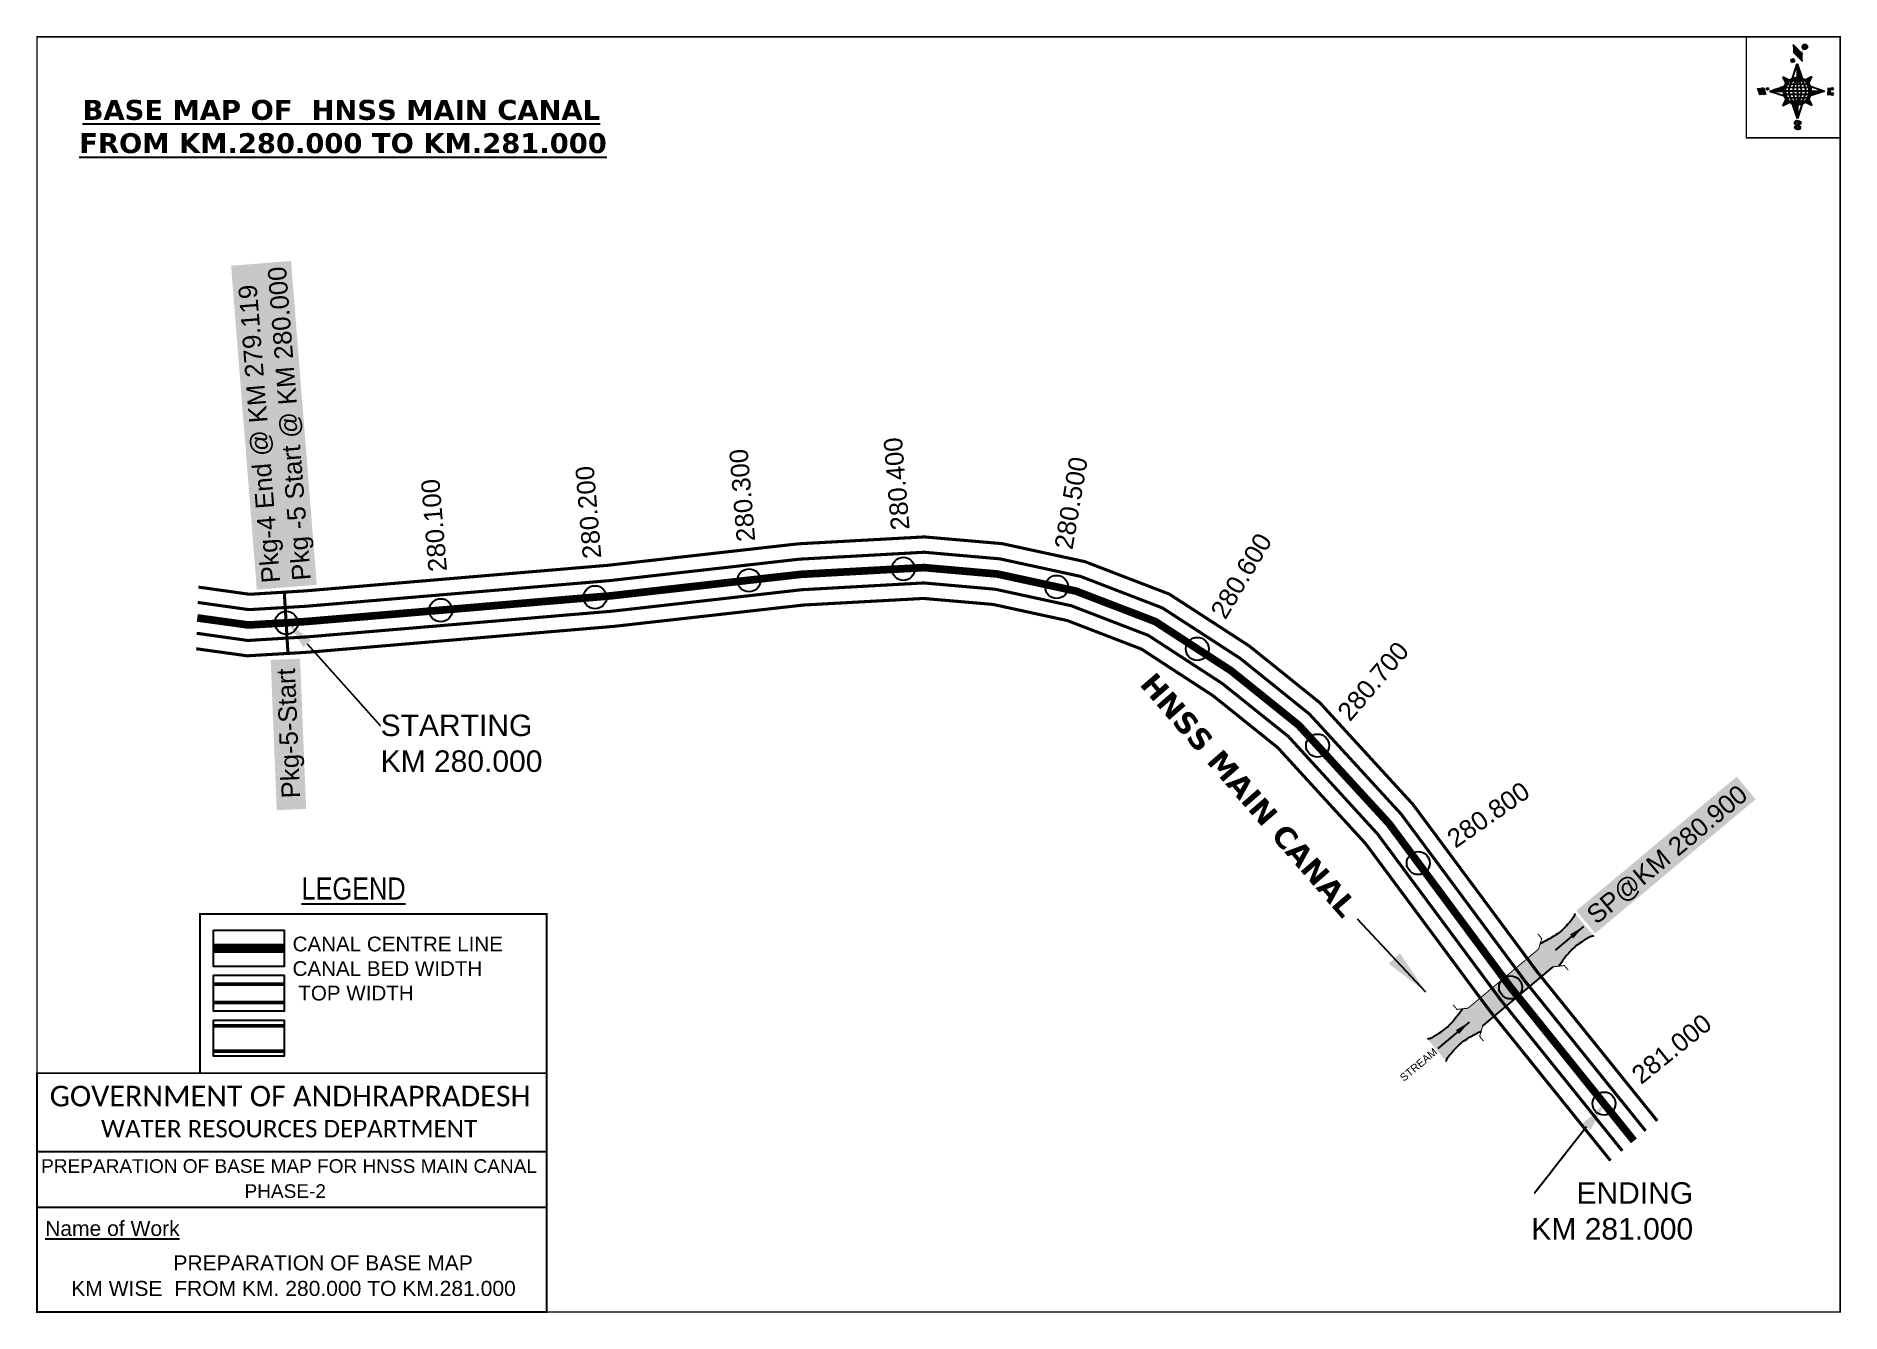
# Model space of a CAD drawing. Header units: inches. Extents: x 769249 to 770425, y 1593221 to 1594053.
import ezdxf
from ezdxf import colors
from ezdxf.entities.mleader import LeaderData, LeaderLine
from ezdxf.enums import TextEntityAlignment as Align
from ezdxf.math import Vec2, Vec3

# ---------------------------------------------------------------- set-up
doc = ezdxf.new("R2010")
doc.units = ezdxf.units.IN
doc.header["$LTSCALE"] = 15
doc.header["$MEASUREMENT"] = 0
doc.header["$PDMODE"] = 32
doc.header["$PDSIZE"] = 15
doc.linetypes.add('HIDDEN2', pattern=[0.1875, 0.125, -0.0625])
for name, color, linetype in [('AQUADUCT', 1, 'Continuous'), ('bord', 1, 'Continuous'), ('CANAL1', 7, 'Continuous'), ('CSMark', 72, 'Continuous'), ('DCBMS', 232, 'Continuous'), ('PAGE', 7, 'Continuous'), ('STRUCTURE', 5, 'Continuous'), ('TEXT', 6, 'Continuous')]:
    doc.layers.add(name, color=color, linetype=linetype)
doc.styles.add('ARIALN', font='ARIALN.TTF')
doc.styles.get("Standard").update_dxf_attribs({"font": 'arial.ttf'})
doc.dimstyles.get("Standard").update_dxf_attribs({"dimtxt": 20, "dimasz": 0.18, "dimexe": 0.18, "dimexo": 0.0625, "dimgap": 0.09, "dimtad": 0, "dimtih": 1, "dimtoh": 1, "dimdec": 4, "dimzin": 0, "dimdsep": 46, "dimtxsty": 'Standard', "dimcen": 0.09, "dimadec": 0, "dimazin": 0, "dimtfac": 1, "dimtdec": 4, "dimtofl": 0, "dimtmove": 0, "dimatfit": 3, "dimfxl": 1, "dimtolj": 1, "dimtzin": 0, "dimarcsym": 0})
pattern_1 = [(267.297113149, (-8720374.938, 50637915.138), (10.5367255337, -0.497431438), [])]
pattern_2 = [(357.297113149, (-8720374.938, 50637915.138), (0.497431438, 10.5367255337), [])]

# ---------------------------------------------------------------- blocks, each defined once
blk = doc.blocks.new('*X26')
at = {"color": 0, "linetype": 'Continuous'}
for p, q in [((6321.6, 240.5), (6322.3, 241.2)), ((6321.6, 240.3), (6322.3, 241)), ((6321.6, 240.1), (6322.3, 240.8)), ((6321.6, 239.9), (6322.4, 240.7)), ((6321.6, 239.8), (6322.4, 240.6)), ((6321.6, 239.6), (6322.5, 240.5)), ((6321.6, 239.4), (6322.5, 240.3)), ((6321.6, 239.2), (6322.6, 240.2)), ((6321.7, 239.1), (6322.6, 240.1)), ((6321.8, 240.8), (6322.4, 241.4)), ((6321.8, 239), (6322.7, 240)), ((6321.8, 239), (6322.8, 239.9)), ((6321.9, 238.9), (6322.9, 239.8)), ((6322, 238.8), (6323, 239.7)), ((6322.1, 241.3), (6322.4, 241.6)), ((6322.1, 238.7), (6323.1, 239.6)), ((6322.2, 238.6), (6323.1, 239.6)), ((6322.3, 238.5), (6323.2, 239.5)), ((6322.4, 238.5), (6323.3, 239.4)), ((6322.5, 238.4), (6323.4, 239.3)), ((6322.7, 238.4), (6323.6, 239.3)), ((6322.8, 238.3), (6323.7, 239.2)), ((6322.9, 238.3), (6323.8, 239.1)), ((6323.1, 238.2), (6323.9, 239.1)), ((6323.2, 238.2), (6324, 239)), ((6323.3, 238.2), (6324.2, 239)), ((6323.5, 238.1), (6324.3, 238.9)), ((6323.7, 238.1), (6324.4, 238.9)), ((6323.8, 238.1), (6324.6, 238.8)), ((6324.1, 238.2), (6324.7, 238.8)), ((6324.3, 238.3), (6324.9, 238.8)), ((6324.6, 238.3), (6325.1, 238.8)), ((6324.8, 238.4), (6325.2, 238.8)), ((6325.1, 238.5), (6325.4, 238.8)), ((6325.4, 238.6), (6325.6, 238.8))]:
    blk.add_line(p, q, dxfattribs=at)
blk = doc.blocks.new('*X25')
at = {"color": 0, "linetype": 'Continuous'}
for p, q in [((6324.4, 240.3), (6324.5, 240.4)), ((6324.6, 240.3), (6324.8, 240.5)), ((6324.7, 240.2), (6325, 240.5)), ((6324.8, 240.2), (6325.2, 240.6)), ((6325, 240.1), (6325.5, 240.6)), ((6325.1, 240.1), (6325.6, 240.6)), ((6325.2, 240), (6325.8, 240.6)), ((6325.3, 240), (6326, 240.6)), ((6325.4, 239.9), (6326.1, 240.6)), ((6325.5, 239.8), (6326.2, 240.5)), ((6325.6, 239.8), (6326.3, 240.5)), ((6325.7, 239.7), (6326.5, 240.4)), ((6325.9, 239.6), (6326.6, 240.3)), ((6326, 239.5), (6326.7, 240.3)), ((6326, 239.4), (6326.8, 240.2)), ((6326.1, 239.3), (6327, 240.2)), ((6326.2, 239.3), (6327.1, 240.1)), ((6326.3, 239.2), (6327.1, 240)), ((6326.4, 239.1), (6327.2, 239.9)), ((6326.5, 239), (6327.3, 239.8)), ((6326.5, 238.9), (6327.4, 239.7)), ((6326.6, 238.8), (6327.5, 239.6)), ((6326.7, 238.7), (6327.5, 239.5)), ((6326.8, 238.6), (6327.6, 239.4)), ((6326.8, 238.5), (6327.7, 239.3)), ((6326.8, 236.5), (6327.4, 237)), ((6326.9, 238.3), (6327.8, 239.2)), ((6326.9, 238.2), (6327.9, 239.1)), ((6326.9, 236.8), (6327.6, 237.4)), ((6327, 238.1), (6327.8, 239)), ((6327, 237.9), (6327.8, 238.8)), ((6327, 237.8), (6327.8, 238.6)), ((6327, 237.6), (6327.8, 238.4)), ((6327, 237.4), (6327.8, 238.2)), ((6327, 237.3), (6327.8, 238)), ((6327, 237.1), (6327.8, 237.9))]:
    blk.add_line(p, q, dxfattribs=at)
blk = doc.blocks.new('H')
at = {"layer": 'bord', "extrusion": (0.000427885, 0.004792, 0.999988)}
h = blk.add_hatch(dxfattribs=at)
h.set_pattern_fill('LINE', color=8, scale=84.387686, angle=-2.7029, style=0)
h.set_pattern_definition(pattern_2)
h.paths.add_polyline_path([(-492, 786, -0.090992), (-448, 775), (-486, 912)])
h = blk.add_hatch(dxfattribs=at)
h.set_pattern_fill('LINE', color=8, scale=84.387686, angle=-92.7029, style=0)
h.set_pattern_definition(pattern_1)
h.paths.add_polyline_path([(-625, 665, -0.090992), (-615, 710), (-751, 671)])
h = blk.add_hatch(dxfattribs=at)
h.set_pattern_fill('LINE', color=8, scale=84.387686, angle=-2.7029, style=0)
h.set_pattern_definition(pattern_2)
h.paths.add_polyline_path([(-504, 533, -0.090992), (-549, 543), (-510, 406)])
h = blk.add_hatch(dxfattribs=at)
h.set_pattern_fill('LINE', color=8, scale=84.387686, angle=-92.7029, style=0)
h.set_pattern_definition(pattern_1)
h.paths.add_polyline_path([(-246, 647), (-372, 653, -0.090992), (-382, 609)])
for p, q in [((-519, 1020, -1217), (-435, 927, -1216)), ((-516, 1087, -1217), (-432, 994, -1217)), ((-538, 774, -1216), (-487, 906, -1216)), ((-487, 906, -1216), (-493, 780, -1216)), ((-487, 906, -1216), (-448, 769, -1216)), ((-865, 701, -1215), (-847, 638, -1215)), ((-847, 700, -1215), (-829, 637, -1215)), ((-829, 699, -1215), (-811, 636, -1215)), ((-829, 699, -1215), (-811, 698, -1215)), ((-811, 698, -1215), (-794, 635, -1215)), ((-752, 665, -1215), (-615, 704, -1215)), ((-627, 794, -1216), (-567, 760, -1216)), ((-627, 794, -1216), (-584, 747, -1215)), ((-599, 731, -1215), (-627, 794, -1216)), ((-421, 753, -1216), (-359, 781, -1216)), ((-359, 781, -1216), (-405, 739, -1216)), ((-359, 781, -1216), (-392, 721, -1215)), ((-379, 693, -1215), (-246, 641, -1215)), ((-213, 669, -1215), (-217, 601, -1215)), ((-752, 665, -1215), (-625, 659, -1215)), ((-619, 614, -1215), (-752, 665, -1215)), ((-639, 526, -1214), (-606, 585, -1215)), ((-639, 526, -1214), (-593, 568, -1215)), ((-577, 553, -1215), (-639, 526, -1214)), ((-511, 400, -1214), (-549, 537, -1214)), ((-460, 533, -1215), (-511, 400, -1214)), ((-505, 527, -1214), (-511, 400, -1214)), ((-371, 513, -1214), (-431, 546, -1215)), ((-371, 513, -1214), (-414, 560, -1215)), ((-399, 576, -1215), (-371, 513, -1214)), ((-246, 641, -1215), (-383, 603, -1215)), ((-373, 647, -1215), (-246, 641, -1215)), ((-197, 600, -1215), (-194, 668, -1215))]:
    blk.add_line(p, q, dxfattribs=at)
at = {"layer": 'bord', "color": 8, "linetype": 'ByBlock', "extrusion": (0.000427885, 0.004792, 0.999988)}
for p, q in [((-375, 679, -1215), (-620, 691, -1215)), ((-386, 711, -1215), (-605, 722, -1215)), ((-411, 744, -1216), (-578, 752, -1216)), ((-493, 780, -1216), (-505, 527, -1214)), ((-373, 647, -1215), (-625, 659, -1215)), ((-378, 616, -1215), (-623, 628, -1215)), ((-392, 585, -1215), (-611, 595, -1215)), ((-420, 555, -1215), (-587, 562, -1215))]:
    blk.add_line(p, q, dxfattribs=at)
at = {"layer": 'bord', "extrusion": (0.000427885, 0.004792, 0.999988), "elevation": -1212}
for points, const_width in [([(-522, 960), (-516, 1093)], 1.61), ([(-434, 933), (-428, 1066)], 1.61), ([(-870, 707), (-846, 706)], 0.642), ([(-829, 643), (-821, 678)], 0.642), ([(-793, 641), (-782, 694)], 0.642), ([(-223, 676), (-174, 673)], 0.706), ([(-829, 643), (-855, 644)], 0.642), ([(-811, 642), (-784, 641)], 0.642), ([(-177, 605), (-226, 607)], 0.706), ([(-195, 645), (-185, 644)], 0.706)]:
    blk.add_lwpolyline(points, dxfattribs=dict(at, const_width=const_width))
for points, const_width in [([(-414, 1073, 1), (-398, 1058, 1)], 22.3), ([(-530, 950, 1), (-520, 939, 1)], 14.8), ([(-776, 697, 1), (-769, 690, 1)], 8.9), ([(-180, 618, 1), (-173, 611, 1)], 9.79), ([(-178, 667, 1), (-171, 660, 1)], 9.79), ([(-490, 362, 1), (-498, 369, 1)], 11.1), ([(-525, 322, 1), (-533, 329, 1)], 11.1)]:
    blk.add_lwpolyline(points, format="xyb", close=True, dxfattribs=dict(at, const_width=const_width))
for points in [[(-537, 317), (-531, 310), (-520, 307), (-505, 307), (-494, 310), (-486, 318), (-487, 326), (-491, 333), (-494, 336), (-503, 341), (-522, 347), (-530, 352), (-534, 355), (-537, 363), (-537, 373), (-530, 381), (-520, 384), (-504, 384), (-493, 380), (-487, 373)], [(-522, 348), (-526, 354), (-528, 361), (-528, 371), (-526, 375), (-521, 381), (-515, 384)], [(-505, 307), (-499, 312), (-497, 319), (-497, 327), (-501, 335), (-509, 343)]]:
    blk.add_lwpolyline(points, dxfattribs=at)
at = {"layer": 'bord', "extrusion": (0.000427885, 0.004792, 0.999988)}
for centre, radius in [((-406, 1065, -1212), 22.3), ((-525, 944, -1212), 14.8), ((-773, 694, -1212), 8.9), ((-498, 659, -1212), 127), ((-177, 615, -1212), 9.79), ((-174, 663, -1212), 9.79), ((-494, 365, -1212), 11.1), ((-529, 325, -1212), 11.1)]:
    blk.add_circle(centre, radius, dxfattribs=at)
at = {"layer": 'bord', "color": 8, "linetype": 'ByBlock', "extrusion": (0.000427885, 0.004792, 0.999988)}
for centre, radius, start, end in [((-482, 658, -1212), 128, 94.9254, 259.6691), ((-437, 656, -1212), 141, 113.2864, 241.308), ((-316, 651, -1212), 222, 142.5892, 212.0053), ((-560, 662, -1212), 141, 293.2864, 61.308), ((-681, 668, -1212), 222, 322.5892, 32.0053), ((-515, 660, -1212), 128, 274.9254, 79.6691)]:
    blk.add_arc(centre, radius, start, end, dxfattribs=at)
at = {"layer": 'bord', "extrusion": (0.000427885, 0.004792, 0.999988)}
for points in [[(-516, 1093, -1212), (-431, 1000, -1212), (-519, 1026, -1212), (-434, 933, -1212)], [(-864, 707, -1212), (-846, 706, -1212), (-846, 644, -1212), (-829, 643, -1212)], [(-829, 705, -1212), (-811, 704, -1212), (-811, 642, -1212), (-793, 641, -1212)], [(-193, 674, -1212), (-197, 606, -1212), (-213, 675, -1212), (-216, 607, -1212)]]:
    blk.add_solid(points, dxfattribs=at)
at = {"layer": 'bord', "extrusion": (0.000427885, 0.004792, 0.999988), "xscale": 7.977342409717546, "yscale": 7.977342408231451, "zscale": 7.977342408476333, "rotation": 138.0840426661453}
for name, p in [('*X25', (38301, -31929, -1212)), ('*X26', (38314, -31951, -1212))]:
    blk.add_blockref(name, p, dxfattribs=at)
blk = doc.blocks.new('SP')
at = {"layer": 'STRUCTURE'}
h = blk.add_hatch(dxfattribs=at)
h.set_pattern_fill('DASH', color=256, scale=8, style=0)
edge = h.paths.add_edge_path()
edge.add_spline(control_points=[(769825.7, 1706742.1), (769825.3, 1706741.8), (769823.8, 1706740.8), (769820.9, 1706740.3), (769817, 1706739.7), (769811.4, 1706738.9), (769804, 1706739.7), (769798.4, 1706741), (769795.6, 1706741.6)], knot_values=[0, 0, 0, 0, 1.613557, 5.24513, 8.624976, 13.470124, 22.190216, 30.746377, 30.746377, 30.746377, 30.746377], degree=3, periodic=0)
edge.add_line((769795.6, 1706741.6), (769792.6, 1706739.6))
edge.add_line((769792.6, 1706739.6), (769732.6, 1706739.6))
edge.add_line((769732.6, 1706739.6), (769729.6, 1706741.6))
edge.add_spline(control_points=[(769729.6, 1706741.6), (769726.9, 1706740.9), (769721.3, 1706739.5), (769713.9, 1706738.5), (769708.3, 1706739.1), (769704.4, 1706739.6), (769701.5, 1706740), (769700, 1706741), (769699.5, 1706741.3)], knot_values=[0, 0, 0, 0, 8.556161, 17.276253, 22.121402, 25.501247, 29.13282, 30.746377, 30.746377, 30.746377, 30.746377], degree=3, periodic=0)
edge.add_line((769699.5, 1706741.3), (769699.5, 1706722.1))
edge.add_spline(control_points=[(769699.5, 1706722.1), (769700, 1706722.4), (769701.4, 1706723.4), (769704.3, 1706724), (769708.2, 1706724.5), (769713.8, 1706725.3), (769721.2, 1706724.5), (769726.8, 1706723.3), (769729.6, 1706722.6)], knot_values=[0, 0, 0, 0, 1.613557, 5.24513, 8.624976, 13.470124, 22.190216, 30.746377, 30.746377, 30.746377, 30.746377], degree=3, periodic=0)
edge.add_line((769729.6, 1706722.6), (769732.6, 1706724.6))
edge.add_line((769732.6, 1706724.6), (769792.6, 1706724.6))
edge.add_line((769792.6, 1706724.6), (769795.6, 1706722.6))
edge.add_spline(control_points=[(769795.6, 1706722.6), (769798.4, 1706723.3), (769803.9, 1706724.8), (769811.3, 1706725.8), (769817, 1706725.1), (769820.9, 1706724.7), (769823.8, 1706724.2), (769825.2, 1706723.3), (769825.7, 1706723)], knot_values=[0, 0, 0, 0, 8.556161, 17.276253, 22.121402, 25.501247, 29.13282, 30.746377, 30.746377, 30.746377, 30.746377], degree=3, periodic=0)
edge.add_line((769825.7, 1706723), (769825.7, 1706742.1))
h.paths.add_polyline_path([(769764.2, 1706732.1, -1), (769761.1, 1706732.1, -1)], flags=0)
h.paths.add_polyline_path([(769761.1, 1706732.1, 1), (769764.2, 1706732.1, 1)], flags=16)
at = {"layer": 'STRUCTURE', "const_width": 0.628}
for points in [[(769726.6, 1706747.6), (769726.6, 1706743.6), (769732.6, 1706739.6), (769792.6, 1706739.6), (769798.6, 1706743.6), (769798.6, 1706747.6)], [(769726.6, 1706716.6), (769726.6, 1706720.6), (769732.6, 1706724.6), (769792.6, 1706724.6), (769798.6, 1706720.6), (769798.6, 1706716.6)]]:
    blk.add_lwpolyline(points, dxfattribs=at)
at = {"layer": 'STRUCTURE', "color": 3}
blk.add_lwpolyline([(769732.6, 1706724.6), (769792.6, 1706724.6)], dxfattribs=at)
blk.add_lwpolyline([(769732.6, 1706724.6), (769792.6, 1706724.6)], dxfattribs=at)
at = {"layer": 'STRUCTURE', "color": 0}
blk.add_circle((769762.6, 1706732.1), 1.55, dxfattribs=at)
at = {"layer": 'STRUCTURE'}
for points in [[(769699.5, 1706741.3), (769700.9, 1706740.5), (769704.4, 1706739.6), (769707.8, 1706739.2), (769712.6, 1706738.8), (769721.3, 1706739.7), (769729.6, 1706741.6)], [(769825.7, 1706742.1), (769824.3, 1706741.3), (769820.8, 1706740.3), (769817.5, 1706739.8), (769812.7, 1706739.2), (769804, 1706739.9), (769795.6, 1706741.6)], [(769699.5, 1706722.1), (769700.9, 1706723), (769704.4, 1706724), (769707.7, 1706724.5), (769712.5, 1706725), (769721.2, 1706724.4), (769729.6, 1706722.6)], [(769825.7, 1706723), (769824.3, 1706723.8), (769820.8, 1706724.7), (769817.4, 1706725.1), (769812.6, 1706725.5), (769803.9, 1706724.6), (769795.6, 1706722.6)]]:
    blk.add_spline(points, degree=3, dxfattribs=at)
at = {"layer": 'STRUCTURE', "color": 0}
blk.add_text('STREAM', height=5, dxfattribs=at).set_placement((769684.3, 1706732.1), align=Align.MIDDLE_CENTER)
for points in [[(769727.4, 1706732.1), (769700.8, 1706732.1)], [(769824.4, 1706732.1), (769800.5, 1706732.1)]]:
    blk.add_leader(points, dimstyle='Standard', override={"dimasz": 10, "dimgap": 0.09, "dimtad": 0}, dxfattribs=at)

msp = doc.modelspace()

# ---------------------------------------------------------------- linework, layer by layer
at = {"layer": 'CANAL1', "color": 200, "const_width": 2}
for points in [[(769354.3, 1593693.7), (769387.7, 1593689), (769423.7, 1593691.2), (769621.2, 1593707.9), (769745.3, 1593721.9), (769827.5, 1593726.4), (769878.2, 1593722), (769932.1, 1593710.3), (769987.2, 1593689.1), (770039.3, 1593655.3), (770085.2, 1593618.4), (770146, 1593552), (770226.9, 1593443), (770305.2, 1593345.8)], [(769352.9, 1593653.5), (769386.1, 1593648.9), (769426.6, 1593651.3), (769625.1, 1593668.1), (769748.7, 1593682), (769826.9, 1593686.3), (769872.2, 1593682.4), (769920.6, 1593671.9), (769969, 1593653.3), (770015.8, 1593622.8), (770057.8, 1593589.1), (770115.1, 1593526.5), (770195.3, 1593418.5), (770274.7, 1593319.9)]]:
    msp.add_lwpolyline(points, dxfattribs=at)
at = {"layer": 'CANAL1', "color": 5, "const_width": 2}
for points in [[(769353.9, 1593683.7), (769387.3, 1593679), (769424.4, 1593681.2), (769622.2, 1593697.9), (769746.1, 1593711.9), (769827.4, 1593716.4), (769876.7, 1593712.1), (769929.2, 1593700.7), (769982.7, 1593680.1), (770033.4, 1593647.2), (770078.4, 1593611), (770138.3, 1593545.7), (770219, 1593436.9), (770297.6, 1593339.3)], [(769353.2, 1593663.6), (769386.5, 1593658.9), (769425.9, 1593661.3), (769624.1, 1593678), (769747.8, 1593692), (769827.1, 1593696.4), (769873.7, 1593692.3), (769923.4, 1593681.5), (769973.5, 1593662.2), (770021.6, 1593630.9), (770064.7, 1593596.4), (770122.8, 1593532.9), (770203.2, 1593424.6), (770282.4, 1593326.3)]]:
    msp.add_lwpolyline(points, dxfattribs=at)
at = {"layer": 'CANAL1', "color": 1, "linetype": 'HIDDEN2', "ltscale": 8, "const_width": 5}
msp.add_lwpolyline([(769353.6, 1593673.6), (769386.9, 1593669), (769411.7, 1593670.4), (769425.1, 1593671.3), (769623.1, 1593688), (769747, 1593702), (769827.2, 1593706.4), (769875.2, 1593702.2), (769926.3, 1593691.1), (769978.1, 1593671.2), (770027.5, 1593639.1), (770071.5, 1593603.7), (770130.6, 1593539.3), (770209.6, 1593432.8), (770290, 1593332.8)], dxfattribs=at)
at = {"layer": 'CANAL1', "color": 84, "const_width": 2}
msp.add_lwpolyline([(769410.3, 1593690.4), (769412.7, 1593650.5)], dxfattribs=at)
at = {"layer": 'CANAL1', "color": 1, "linetype": 'HIDDEN2', "ltscale": 100, "const_width": 6, "elevation": -0.4}
msp.add_lwpolyline([(769410.3, 1593458.3), (769364.2, 1593458.3)], dxfattribs=at)
at = {"layer": 'CANAL1', "color": 5, "const_width": 2.4, "elevation": -0.4}
for points in [[(769410.3, 1593435), (769364.2, 1593435)], [(769410.3, 1593423), (769364.2, 1593423)]]:
    msp.add_lwpolyline(points, dxfattribs=at)
at = {"layer": 'CANAL1', "color": 200, "const_width": 2.4, "elevation": -0.4}
for points in [[(769410.3, 1593407.8), (769364.2, 1593407.8)], [(769410.3, 1593391.3), (769364.2, 1593391.3)]]:
    msp.add_lwpolyline(points, dxfattribs=at)
at = {"layer": 'CSMark', "color": 3}
for p in [(769813.8, 1593705.6), (769713.2, 1593698.1), (769913.7, 1593693.8), (769612.9, 1593687.1), (769411.7, 1593670.4), (769512.3, 1593678.6), (770005.4, 1593653.4), (770083.8, 1593590.4), (770149.4, 1593513.8), (770209.6, 1593432.8), (770270.5, 1593357.1)]:
    msp.add_point(p, dxfattribs=at)
at = {"layer": 'PAGE', "const_width": 1}
msp.add_lwpolyline([(769249.1, 1593221.3), (770424.4, 1593221.3), (770424.4, 1594052.3), (769249.1, 1594052.3), (769249.1, 1593221.3)], dxfattribs=at)
at = {"layer": 'PAGE'}
for points, const_width in [([(770424.4, 1594052.3), (770363.3, 1594052.3), (770363.3, 1593986.5), (770424.4, 1593986.5)], 1), ([(769355.4, 1593480.7), (769581.3, 1593480.7), (769581.3, 1593376.9), (769355.4, 1593376.9)], 1.2), ([(769249.1, 1593376.9), (769581.3, 1593376.9), (769581.3, 1593221.3), (769249.1, 1593221.3)], 1.2)]:
    msp.add_lwpolyline(points, close=True, dxfattribs=dict(at, const_width=const_width))
at = {"layer": 'PAGE', "elevation": -0.4}
for points in [[(769364.2, 1593470.1), (769410.3, 1593470.1), (769410.3, 1593446.5), (769364.2, 1593446.5)], [(769364.2, 1593440.8), (769410.3, 1593440.8), (769410.3, 1593417.3), (769364.2, 1593417.3)], [(769364.2, 1593411.5), (769410.3, 1593411.5), (769410.3, 1593388), (769364.2, 1593388)]]:
    msp.add_lwpolyline(points, close=True, dxfattribs=at)
at = {"layer": 'PAGE'}
for points in [[(769249.1, 1593325.9), (769581.3, 1593325.9)], [(769249.1, 1593289.6), (769581.3, 1593289.6)]]:
    msp.add_lwpolyline(points, dxfattribs=at)

# ---------------------------------------------------------------- block references
at = {"layer": 'AQUADUCT', "color": 1, "xscale": 0.0703495379661093, "yscale": 0.07034953800030053, "zscale": 0.07034953795990817, "rotation": 3.078330607406165}
msp.add_blockref('H', (770434, 1593972.9, 85.4), dxfattribs=at)
at = {"layer": 'STRUCTURE', "color": 0, "rotation": 39.94762588984464}
msp.add_blockref('SP', (1275955.9, -209256.8), dxfattribs=at)

# ---------------------------------------------------------------- texts
at = {"layer": 'CANAL1', "insert": (769977.2, 1593640), "char_height": 14, "width": 205.129, "attachment_point": 1, "rotation": 310.9721}
msp.add_mtext('\\pi0.96322;{\\fVerdana|b1|i0|c0|p34;HNSS MAIN CANAL}', dxfattribs=at)
at = {"layer": 'CSMark', "color": 1}
for s, rotation, p in [('280.400', 94.8218, (769811.9, 1593730.8)), ('280.200', 94.8218, (769611, 1593712.2)), ('280.300', 94.8218, (769711.3, 1593723.3)), ('280.500', 80.4792, (769918.1, 1593718.6)), ('280.100', 94.8218, (769510.4, 1593703.7)), ('280.600', 59.261, (770018.5, 1593675)), ('280.700', 49.5198, (770100.3, 1593609.4)), ('280.800', 34.911, (770170.2, 1593528.1)), ('281.000', 38.8215, (770290.9, 1593373.8))]:
    msp.add_text(s, height=12, rotation=rotation, dxfattribs=at).set_placement(p, align=Align.MIDDLE_LEFT)
at = {"layer": 'PAGE', "extrusion": (0.000201441, 0.004807, 0.999988), "style": 'ARIALN'}
msp.add_text('%%ULEGEND', height=14.4, rotation=359.9999, dxfattribs=at).set_placement((769455.4, 1593478.1, 7814.7), align=Align.MIDDLE)
at = {"layer": 'PAGE', "extrusion": (0.000201441, 0.004807, 0.999988)}
for s, height, p in [('PREPARATION OF BASE MAP FOR HNSS MAIN CANAL', 8.878, (769251.8, 1593292.8, 7813.7)), ('%%UName of Work', 9.822, (769254.4, 1593251.7, 7812.4))]:
    msp.add_text(s, height=height, rotation=359.9999, dxfattribs=at).set_placement(p)
for s, height, p in [('PHASE-2', 8.88, (769410.9, 1593280.9, 7813.7)), ('PREPARATION OF BASE MAP', 9.822, (769435.6, 1593234.1, 7812.5)), ('KM WISE  FROM KM. 280.000 TO KM.281.000', 9.822, (769416.3, 1593217.5, 7812.5))]:
    msp.add_text(s, height=height, rotation=359.9999, dxfattribs=at).set_placement(p, align=Align.MIDDLE_CENTER)
at = {"layer": 'PAGE', "extrusion": (0.000201441, 0.004807, 0.999988), "attachment_point": 1, "text_direction": (1, -1e-06, -0.000201)}
for s, insert, char_height, width in [('CANAL CENTRE LINE CANAL BED WIDTH {\\H2.3717x; }\\P TOP WIDTH{\\H1.9152x; }', (769415.7, 1593465.9, -0.4), 9.6, 168.926), ('\\pi3.5885;{\\fCalibri|b0|i0|c0|p34;\\H1.3333x;GOVERNMENT OF ANDHRAPRADESH\\P\\pi37.073;\\H0.83998x;WATER RESOURCES DEPARTMENT}', (769253.8, 1593368.7, -1.3), 10.059, 321.276)]:
    msp.add_mtext(s, dxfattribs=dict(at, insert=insert, char_height=char_height, width=width))
at = {"layer": 'STRUCTURE', "color": 5, "char_height": 12, "attachment_point": 1, "bg_fill": 1, "box_fill_scale": 1.3, "bg_fill_color": 7, "bg_fill_true_color": 16777215, "bg_fill_transparency": 4390977}
for s, insert, width, rotation in [('Pkg-4 End @ KM 279.119\\PPkg -5 Start @ KM 280.000', (769395.7, 1593695.9), 204.562, 94.5463), ('\\pi3.697;Pkg-5-Start ', (769408.8, 1593552.1), 90.755, 92.3006), ('\\pi0.43653;SP@KM 280.900', (770257.5, 1593482.3), 129.1, 39.8652)]:
    msp.add_mtext(s, dxfattribs=dict(at, insert=insert, width=width, rotation=rotation))
at = {"layer": 'TEXT', "color": 1, "insert": (769257.1, 1594011.2), "char_height": 13, "width": 379.826, "attachment_point": 1}
msp.add_mtext('\\pi21.755;{\\fVerdana|b1|i0|c0|p34;\\LBASE MAP OF  HNSS MAIN CANAL \\P\\pi19.564;FROM KM.280.000 TO KM.281.000}', dxfattribs=at)

# ---------------------------------------------------------------- leaders
at = {"layer": 'CANAL1'}
msp.add_leader([(770154.4, 1593429.8), (770109.8, 1593477.2)], dimstyle='Standard', override={"dimasz": 30, "dimgap": 0.09, "dimtad": 0}, dxfattribs=at)
at = {"layer": 'DCBMS', "color": 5}
ml = msp.add_multileader_mtext('Standard', dxfattribs=at)
ml.set_content('STARTING\\PKM 280.000', color=5)
ml.set_leader_properties()
ml.build(insert=Vec2(0, 0))
ml.multileader.update_dxf_attribs({"dogleg_length": 0.36, "arrow_head_size": 20})
ctx = ml.context
ctx.base_point, ctx.char_height, ctx.arrow_head_size, ctx.landing_gap_size, ctx.plane_origin = Vec3(769473.1, 1593603.4), 14, 20, 0.09, Vec3(769643.9, 1593676.2)
notes = []
notes.append((ctx, [(1, (1, 1, 0), (769472.7, 1593603.4), (1, 0), 0.36, [(0, [(769411.9, 1593671.6)], 0, [])])]))
ctx.mtext.insert, ctx.mtext.flow_direction = Vec3(769473.1, 1593610.6), 5
for ctx, leaders in notes:
    for number, flags, end, landing, length, lines in leaders:
        leader = LeaderData()
        leader.index, (leader.has_last_leader_line, leader.has_dogleg_vector, leader.attachment_direction) = number, flags
        leader.last_leader_point, leader.dogleg_vector, leader.dogleg_length = Vec3(end), Vec3(landing), length
        for number, points, colour, breaks in lines:
            line = LeaderLine()
            line.index, line.vertices, line.color, line.breaks = number, Vec3.list(points), colors.encode_raw_color(colour), breaks
            leader.lines.append(line)
        ctx.leaders.append(leader)

# ---------------------------------------------------------------- next in the draw order: leaders
ml = msp.add_multileader_mtext('Standard', dxfattribs=at)
ml.set_content('ENDING \\PKM 281.000', color=5)
ml.set_leader_properties()
ml.build(insert=Vec2(0, 0))
ml.multileader.update_dxf_attribs({"dogleg_length": 0.36, "arrow_head_size": 20})
ctx = ml.context
ctx.base_point, ctx.char_height, ctx.arrow_head_size, ctx.landing_gap_size, ctx.plane_origin = Vec3(770225.4, 1593298.7), 14, 20, 0.09, Vec3(770369.1, 1593511.1)
ctx.text_align_type = 2
notes = []
notes.append((ctx, [(1, (1, 1, 0), (770225.1, 1593298.7), (1, 0), 0.36, [(0, [(770271.4, 1593357.6)], 0, [])])]))
ctx.mtext.insert, ctx.mtext.width, ctx.mtext.alignment, ctx.mtext.flow_direction = Vec3(770328.6, 1593305.8), 109.049, 3, 5
ctx.mtext.has_bg_fill, ctx.mtext.bg_color, ctx.mtext.bg_scale_factor, ctx.mtext.bg_transparency, ctx.mtext.use_window_bg_color = 1, -1027028792, 1.5, 0, 1
for ctx, leaders in notes:
    for number, flags, end, landing, length, lines in leaders:
        leader = LeaderData()
        leader.index, (leader.has_last_leader_line, leader.has_dogleg_vector, leader.attachment_direction) = number, flags
        leader.last_leader_point, leader.dogleg_vector, leader.dogleg_length = Vec3(end), Vec3(landing), length
        for number, points, colour, breaks in lines:
            line = LeaderLine()
            line.index, line.vertices, line.color, line.breaks = number, Vec3.list(points), colors.encode_raw_color(colour), breaks
            leader.lines.append(line)
        ctx.leaders.append(leader)

doc.saveas('drawing.dxf')
